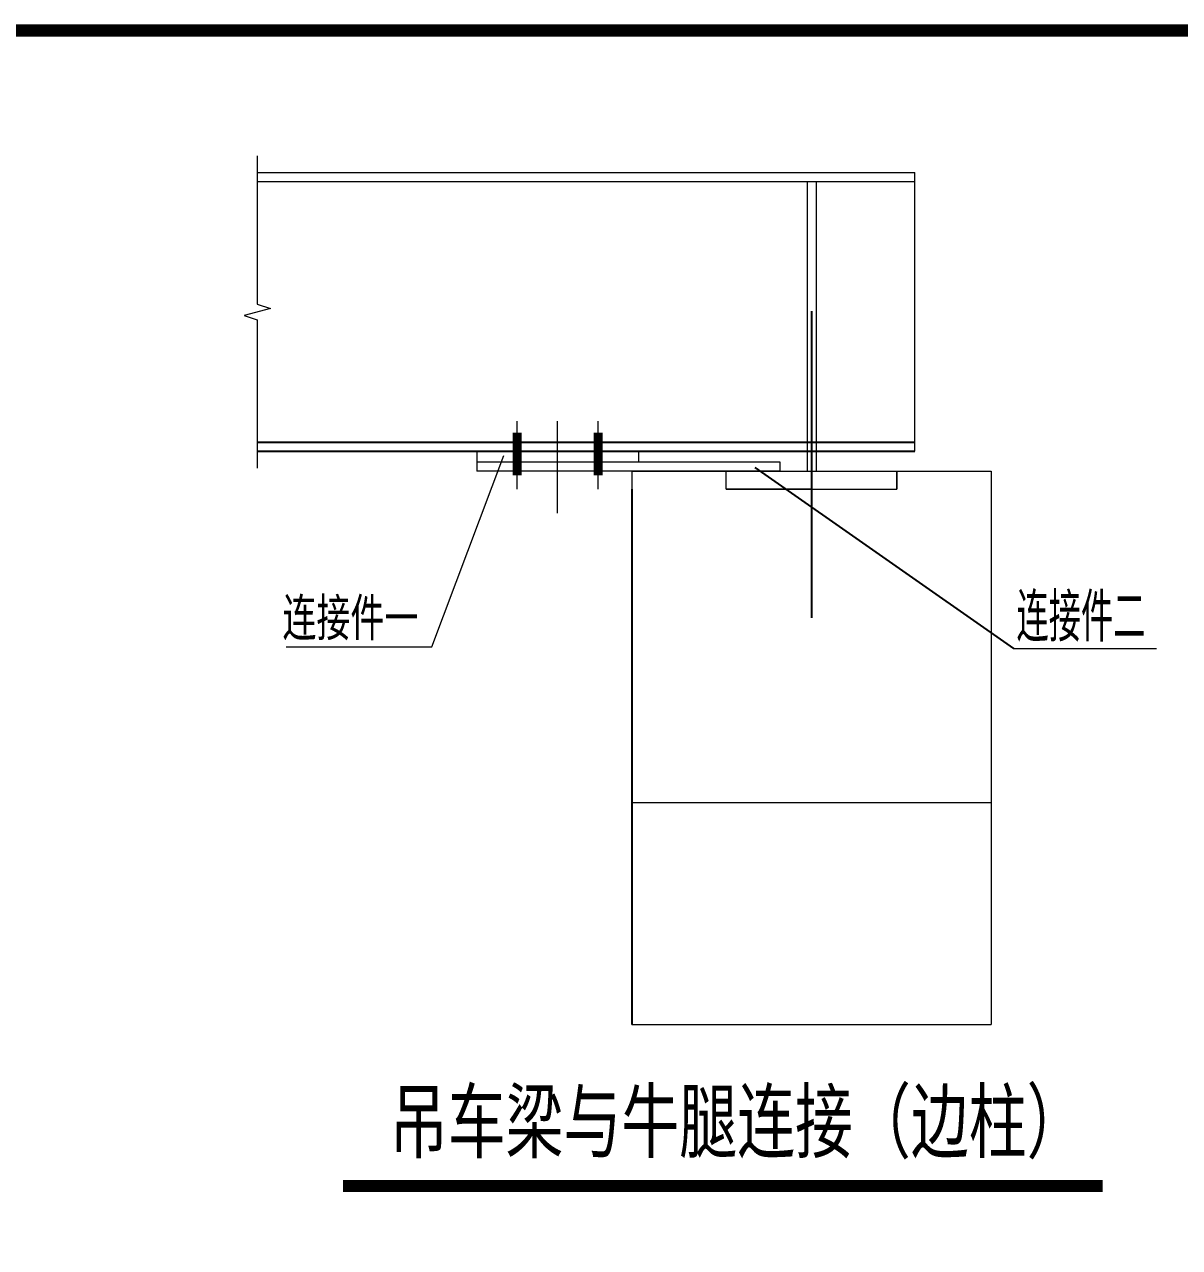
# Model space of a CAD drawing. Extents: x 2025205 to 2402328, y -557483 to 329036.
# Drawn here: x 2149645 to 2163930, y -511031 to -495908 of the extents above; entities that cross this region are included whole.
import ezdxf

# ---------------------------------------------------------------- set-up
doc = ezdxf.new("R2010")
doc.units = 0
doc.header["$LTSCALE"] = 1500
doc.header["$MEASUREMENT"] = 0
for name, color, linetype in [('10', 7, 'Continuous'), ('PUB_DIM', 3, 'Continuous'), ('PUB_TITLE', 4, 'Continuous')]:
    doc.layers.add(name, color=color, linetype=linetype)
doc.layers.add('查找字符', color=1, linetype='ByLayer', lineweight=18)
doc.styles.add('-黑体', font='simhei.ttf')
doc.styles.add('_HZTXT', font='txt.shx', dxfattribs={"width": 0.8, "bigfont": 'hztxt.shx'})
doc.styles.add('TSSD_DIMENSION', font='tssdeng.shx', dxfattribs={"width": 0.8, "bigfont": 'tssdchn.shx'})

# ---------------------------------------------------------------- blocks, each defined once
blk = doc.blocks.new('4322442')
at = {"color": 3, "ltscale": 100}
for p, q in [((2146744.80834362, -664047.430661123), (2146744.80834362, -666493.1148227733)), ((2146744.80834362, -664324.1128222675), (2157589.423697716, -664324.1128222675)), ((2157589.423697716, -668919.0359729133), (2157589.423697716, -664324.1128222675)), ((2146744.80834362, -664472.3361497074), (2157589.423697716, -664472.3361497074)), ((2155810.743768435, -664472.3361497074), (2155810.743768435, -669245.127293282)), ((2155958.967095876, -664472.3361497074), (2155958.967095876, -669245.127293282)), ((2146962.201470233, -666562.2853630597), (2146527.415217003, -666680.8634321215)), ((2146744.80834362, -666493.1148227733), (2146962.201470233, -666562.2853630597)), ((2146527.415217003, -666680.8634321215), (2146744.80834362, -666750.0339724075)), ((2146744.80834362, -666750.0339724075), (2146744.80834362, -669195.7181340577)), ((2151031.038329782, -669542.3892851477), (2151031.038329782, -668421.5555870605)), ((2151698.043303262, -669938.2190324159), (2151698.043303262, -668421.5555870605)), ((2152365.048276742, -669542.3892851477), (2152365.048276742, -668421.5555870605)), ((2149622.546136805, -672144.221349501), (2150809.147945534, -668987.5013284141)), ((2150364.033356298, -668919.0359729133), (2150364.033356298, -669245.127293282)), ((2153032.053250222, -668919.0359729133), (2153032.053250222, -669096.903965842)), ((2155368.02289866, -669096.9039658415), (2150364.033356298, -669096.903965842)), ((2155368.02289866, -669245.127293282), (2150364.033356298, -669245.127293282)), ((2152920.388883352, -669245.127293282), (2152920.388883352, -672018.7259554988)), ((2152920.388883352, -669245.127293282), (2158849.321980958, -669245.127293282)), ((2152920.388883352, -669245.127293282), (2158849.321980958, -669245.127293282)), ((2154476.733821475, -669245.127293282), (2155884.855432157, -669245.127293282)), ((2154476.733821475, -669541.5739481628), (2154476.733821475, -669245.127293282)), ((2155368.02289866, -669245.127293282), (2155368.02289866, -669096.9039658415)), ((2155649.081044253, -669245.127293282), (2155797.304371694, -669245.127293282)), ((2155884.855432157, -669245.127293282), (2157292.977042839, -669245.127293282)), ((2155972.406492617, -669245.127293282), (2156120.629820057, -669245.127293282)), ((2157292.977042839, -669541.5739481628), (2157292.977042839, -669245.127293282)), ((2157292.977042839, -669245.127293282), (2157292.977042839, -669541.5739481628)), ((2158849.321980958, -669245.127293282), (2158849.321980958, -669689.7972756026)), ((2155884.855432157, -669541.5739481628), (2154476.733821475, -669541.5739481628)), ((2154476.733821475, -669541.5739481628), (2157292.977042839, -669541.5739481628)), ((2158849.321980958, -669689.7972756026), (2158849.321980958, -678370.3118017416)), ((2147221.413482148, -672144.221349501), (2149622.546136805, -672144.221349501)), ((2159216.475237941, -672168.0136854299), (2161574.18687444, -672168.0136854299)), ((2152920.388883352, -674708.7534292105), (2158849.321980958, -674708.7534292105)), ((2152920.388883352, -678370.3118017416), (2158849.321980958, -678370.3118017416))]:
    blk.add_line(p, q, dxfattribs=at)
for points, const_width in [([(2151031.038329782, -668770.8126454733), (2151031.038329782, -668609.7698454612)], 148.2233274402012), ([(2152365.048276742, -668770.8126454733), (2152365.048276742, -668609.7698454612)], 148.2233274402012), ([(2151031.038329782, -668770.8126454733), (2151031.038329782, -669317.8649156117)], 148.2233274402012), ([(2152365.048276742, -668770.8126454733), (2152365.048276742, -669317.8649156117)], 148.2233274402012), ([(2148161.101444716, -681030.483793766), (2160684.129436458, -681030.483793766)], 199.9828546935277)]:
    blk.add_lwpolyline(points, dxfattribs=dict(at, const_width=const_width))
at = {"layer": 'PUB_DIM'}
blk.add_line((2155884.855432157, -666607.4922073612), (2155884.855432157, -671665.6320289164), dxfattribs=at)
at = {"layer": 'PUB_DIM', "ltscale": 1.5}
for p, q in [((2146744.80834362, -668770.8126454733), (2157589.423697716, -668770.8126454733)), ((2146744.80834362, -668919.0359729133), (2157589.423697716, -668919.0359729133)), ((2154949.909116638, -669188.0464715897), (2159216.475237941, -672168.0136854299)), ((2152920.388883352, -669541.5739481628), (2152920.388883352, -678370.3118017416))]:
    blk.add_line(p, q, dxfattribs=at)
for s, height, style, width, p in [('连接件一', 699.9399914273467, '_HZTXT', 0.8, (2147161.327028384, -672033.9842884617)), ('连接件二', 799.9314187741106, 'TSSD_DIMENSION', 0.699999988079071, (2159264.150764721, -672056.4237197554))]:
    blk.add_text(s, height=height, dxfattribs=dict(style=style, width=width)).set_placement(p)
at = {"layer": '10', "style": '-黑体', "width": 0.7}
blk.add_text('吊车梁与牛腿连接（边柱）', height=999.9142734676382, dxfattribs=at).set_placement((2148930.086040903, -680464.4086762329))

msp = doc.modelspace()

# ---------------------------------------------------------------- linework, layer by layer
at = {"layer": 'PUB_TITLE', "const_width": 150}
msp.add_lwpolyline([(2048177.207682596, -555982.6549927238), (2176577.207682596, -555982.6549927238), (2176577.207682596, -495982.6549927238), (2048177.207682596, -495982.6549927238)], close=True, dxfattribs=at)

# ---------------------------------------------------------------- block references
at = {"layer": '查找字符', "xscale": 0.75, "yscale": 0.75, "zscale": 0.75}
msp.add_blockref('4322442', (542464.7122253045, 503.6676364616724), dxfattribs=at)

doc.saveas('drawing.dxf')
